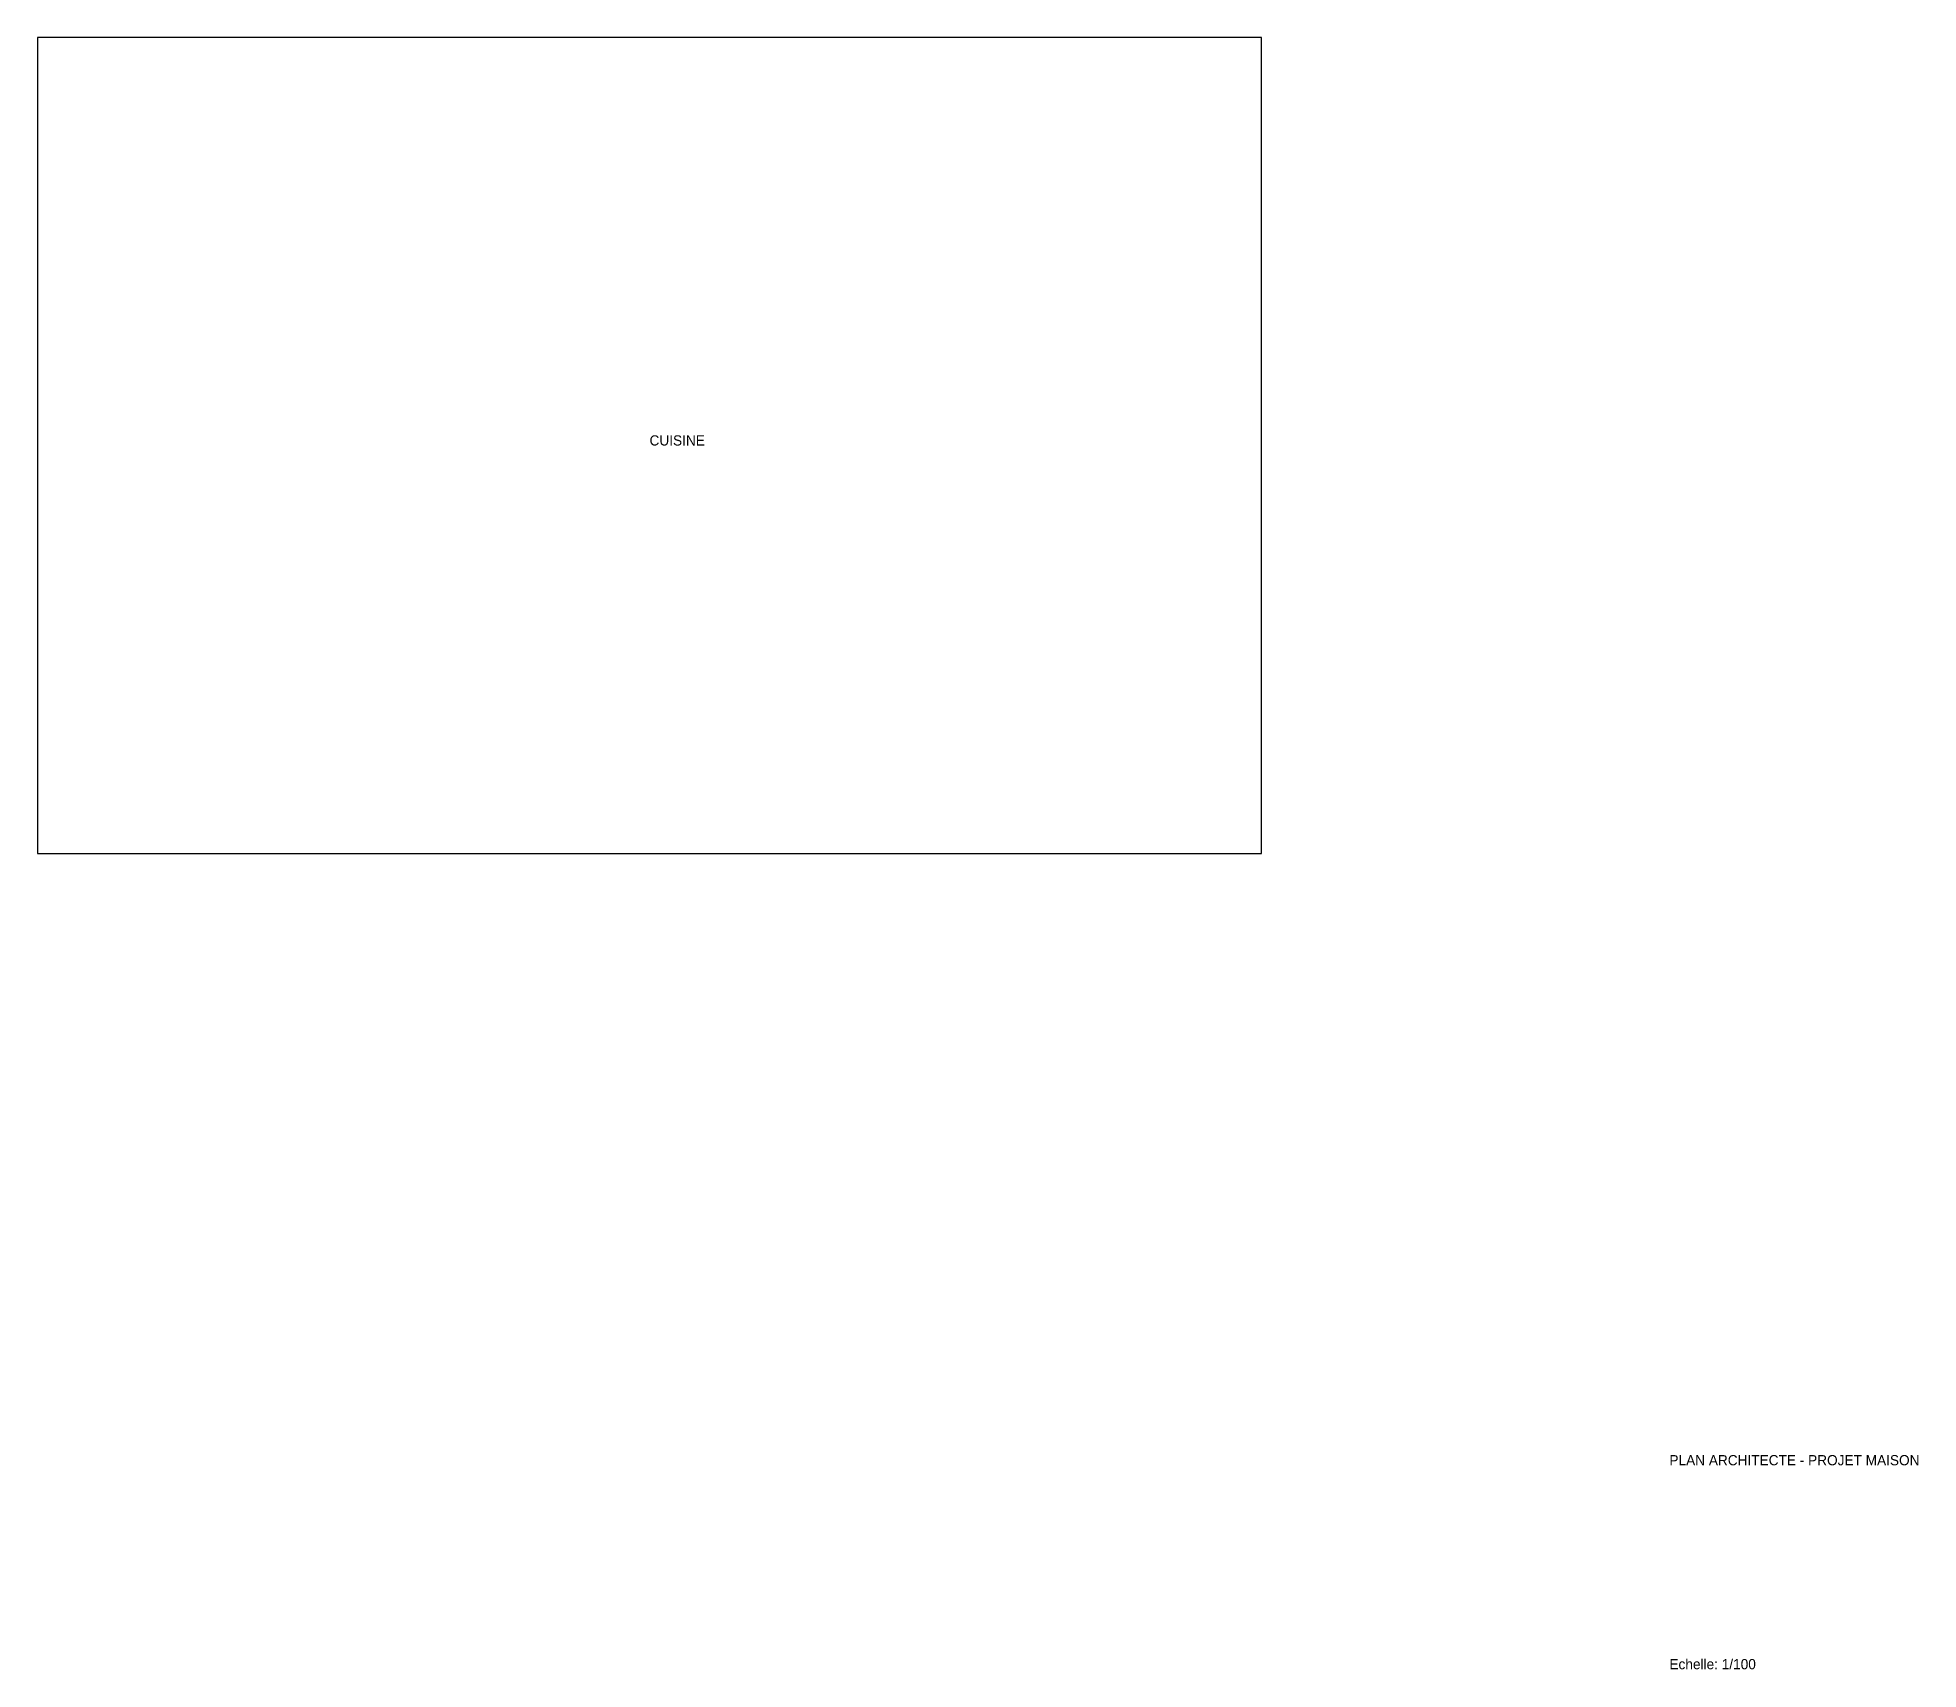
# Model space of a CAD drawing. Header units: metres. Extents: x 100 to 561, y -100 to 300.
import ezdxf

# ---------------------------------------------------------------- set-up
doc = ezdxf.new("R2010")
doc.units = ezdxf.units.M

msp = doc.modelspace()

# ---------------------------------------------------------------- linework, layer by layer
msp.add_lwpolyline([(100, 100), (400, 100), (400, 300), (100, 300), (100, 100)])

# ---------------------------------------------------------------- texts
for s, p in [('CUISINE', (250, 200)), ('PLAN ARCHITECTE - PROJET MAISON', (500, -50)), ('Echelle: 1/100', (500, -100))]:
    msp.add_text(s, height=2.5).set_placement(p)

doc.saveas('drawing.dxf')
